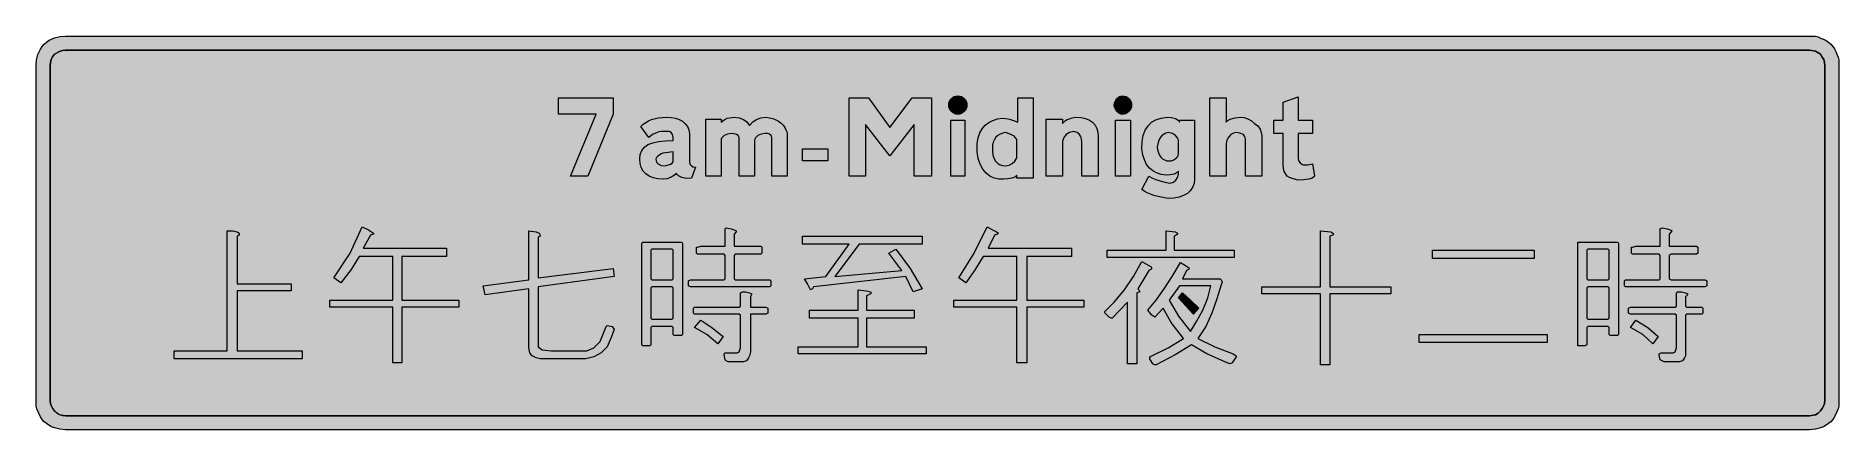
# Model space of a CAD drawing. Header units: metres. Extents: x 18 to 551, y 79 to 195.
import ezdxf

# ---------------------------------------------------------------- set-up
doc = ezdxf.new("R2010")
doc.units = ezdxf.units.M
doc.layers.add('FILL_BLACK_000000', color=7, linetype='Continuous', true_color=0x000000)
doc.layers.add('FILL_PINK_E1E1E1', color=7, linetype='Continuous', true_color=0xe1e1e1)

msp = doc.modelspace()

# ---------------------------------------------------------------- hatches: boundary and pattern name
at = {"layer": 'FILL_BLACK_000000', "true_color": 0x000000}
h = msp.add_hatch(color=7, dxfattribs=at)
h.dxf.hatch_style = 1
h.paths.add_polyline_path([(25.44, 78.73), (23.79, 79.14), (22.94, 79.46), (22.18, 79.93), (20.79, 80.94), (20.17, 81.66), (19.66, 82.44), (18.99, 83.94), (18.64, 84.79), (18.47, 85.59), (18.39, 87.24), (18.39, 186.24), (18.51, 187.86), (18.91, 189.5), (19.66, 191.09), (20.17, 191.84), (20.79, 192.54), (21.49, 193.16), (22.24, 193.67), (23.83, 194.41), (25.47, 194.82), (27.09, 194.94), (541.89, 194.94), (543.65, 194.86), (544.46, 194.69), (545.19, 194.34), (546.04, 194.06), (546.8, 193.66), (547.51, 193.16), (548.19, 192.54), (548.81, 191.86), (549.32, 191.15), (549.71, 190.39), (549.99, 189.54), (550.34, 188.69), (550.51, 187.89), (550.59, 186.24), (550.59, 87.24), (550.51, 85.59), (550.34, 84.79), (549.99, 83.94), (549.32, 82.44), (548.81, 81.66), (548.19, 80.94), (546.8, 79.93), (546.04, 79.46), (545.19, 79.14), (543.65, 78.73), (541.89, 78.54), (27.09, 78.54), (25.44, 78.73)])
h.paths.add_polyline_path([(544.44, 83.53), (545.19, 84.24), (545.64, 84.88), (546.09, 85.74), (546.26, 86.02), (546.35, 86.38), (546.39, 87.24), (546.39, 186.24), (546.35, 187.14), (546.09, 188.04), (545.64, 188.68), (545.19, 189.54), (543.69, 190.44), (541.89, 190.74), (27.09, 190.74), (26.19, 190.64), (25.33, 190.36), (23.79, 189.54), (23.22, 188.81), (22.85, 188), (22.65, 187.14), (22.59, 186.24), (22.59, 87.24), (22.65, 86.39), (22.85, 85.63), (23.22, 84.92), (23.79, 84.24), (24.52, 83.63), (25.33, 83.15), (26.19, 82.85), (27.09, 82.74), (541.89, 82.74), (543.69, 83.04), (544.44, 83.53)], flags=16)
h = msp.add_hatch(color=7, dxfattribs=at)
h.dxf.hatch_style = 1
h.paths.add_polyline_path([(181.29, 153.54), (176.19, 153.54), (183.69, 171.84), (172.59, 171.84), (172.59, 176.64), (188.79, 176.64), (188.79, 171.84), (181.29, 153.54)])
h = msp.add_hatch(color=7, dxfattribs=at)
h.dxf.hatch_style = 1
h.paths.add_polyline_path([(263.19, 168.84), (263.19, 153.54), (258.39, 153.54), (258.39, 176.64), (264.09, 176.64), (270.39, 167.94), (276.99, 176.64), (282.69, 176.64), (282.69, 153.54), (277.59, 153.54), (277.59, 168.84), (270.39, 159.54), (263.19, 168.84)])
h = msp.add_hatch(color=7, dxfattribs=at)
h.dxf.hatch_style = 1
h.paths.add_polyline_path([(293.14, 173.99), (292.98, 173.49), (292.73, 173.03), (292.4, 172.63), (292, 172.3), (291.54, 172.05), (291.04, 171.89), (290.49, 171.84), (289.94, 171.89), (289.44, 172.05), (288.98, 172.3), (288.58, 172.63), (288.25, 173.03), (288, 173.49), (287.84, 173.99), (287.79, 174.54), (287.84, 175.09), (288, 175.59), (288.25, 176.05), (288.58, 176.45), (288.98, 176.78), (289.44, 177.03), (289.94, 177.19), (290.49, 177.24), (291.04, 177.19), (291.54, 177.03), (292, 176.78), (292.4, 176.45), (292.73, 176.05), (292.98, 175.59), (293.14, 175.09), (293.19, 174.54), (293.14, 173.99)])
h = msp.add_hatch(color=7, dxfattribs=at)
h.dxf.hatch_style = 1
h.paths.add_polyline_path([(312.69, 176.64), (312.69, 152.94), (307.89, 152.94), (307.89, 153.84), (307.28, 153.27), (306.39, 152.9), (305.27, 152.7), (303.99, 152.64), (302.56, 152.67), (301.21, 152.98), (299.97, 153.57), (298.85, 154.44), (297.89, 155.59), (297.11, 157.03), (296.54, 158.74), (296.19, 160.74), (296.19, 161.34), (296.19, 162.84), (296.19, 163.14), (296.51, 164.83), (297.02, 166.29), (297.72, 167.54), (298.59, 168.58), (299.63, 169.4), (300.83, 170.02), (302.19, 170.43), (303.69, 170.64), (304.65, 170.58), (305.71, 170.38), (306.9, 170.01), (308.19, 169.44), (308.19, 176.64), (312.69, 176.64)])
h.paths.add_polyline_path([(307.89, 164.34), (307.59, 164.75), (307.47, 164.89), (307.29, 164.94), (307.29, 165.24), (305.94, 165.95), (304.59, 166.44), (303.73, 166.27), (302.97, 165.99), (302.3, 165.58), (301.74, 165.05), (301.29, 164.4), (300.96, 163.61), (300.76, 162.7), (300.69, 161.64), (300.75, 160.49), (300.92, 159.49), (301.21, 158.66), (301.63, 157.96), (302.17, 157.42), (302.84, 157), (303.65, 156.71), (304.59, 156.54), (305.65, 156.83), (306.58, 157.29), (307.33, 157.97), (307.89, 158.94), (307.89, 163.14), (307.89, 164.34)], flags=16)
h = msp.add_hatch(color=7, dxfattribs=at)
h.dxf.hatch_style = 1
h.paths.add_polyline_path([(341.74, 173.99), (341.58, 173.49), (341.33, 173.03), (341, 172.63), (340.6, 172.3), (340.14, 172.05), (339.64, 171.89), (339.09, 171.84), (338.64, 171.89), (338.21, 172.05), (337.44, 172.63), (336.9, 173.49), (336.74, 173.99), (336.69, 174.54), (336.74, 175.09), (336.9, 175.59), (337.44, 176.45), (338.21, 177.03), (338.64, 177.19), (339.09, 177.24), (339.64, 177.19), (340.14, 177.03), (340.6, 176.78), (341, 176.45), (341.33, 176.05), (341.58, 175.59), (341.74, 175.09), (341.79, 174.54), (341.74, 173.99)])
h = msp.add_hatch(color=7, dxfattribs=at)
h.dxf.hatch_style = 1
h.paths.add_polyline_path([(364.89, 153.54), (364.89, 176.64), (369.69, 176.64), (369.69, 169.44), (369.75, 169.66), (369.95, 169.89), (370.89, 170.34), (372.39, 170.75), (373.89, 170.94), (375.01, 170.83), (376.1, 170.49), (377.14, 169.93), (378.09, 169.14), (379.05, 168.37), (379.7, 167.45), (380.07, 166.48), (380.19, 165.54), (380.19, 153.54), (375.39, 153.54), (375.39, 164.34), (375.32, 164.98), (375.14, 165.39), (374.79, 165.84), (373.74, 166.25), (372.69, 166.44), (372.19, 166.38), (371.64, 166.18), (371.09, 165.81), (370.59, 165.24), (370.2, 164.74), (369.91, 164.19), (369.69, 163.14), (369.69, 153.54), (364.89, 153.54)])
h = msp.add_hatch(color=7, dxfattribs=at)
h.dxf.hatch_style = 1
h.paths.add_polyline_path([(390.99, 158.64), (391.04, 158.24), (391.18, 157.93), (391.59, 157.44), (392.08, 157.03), (392.39, 156.89), (392.79, 156.84), (393.69, 156.84), (395.19, 157.14), (395.79, 153.54), (395.51, 153.23), (395.12, 152.97), (394.06, 152.6), (392.67, 152.4), (390.99, 152.34), (389.23, 152.83), (388.42, 153.14), (387.69, 153.54), (386.86, 154.96), (386.59, 155.82), (386.49, 156.84), (386.49, 166.14), (383.79, 166.14), (383.79, 170.04), (386.49, 170.04), (386.49, 175.44), (390.99, 176.94), (390.99, 170.04), (395.19, 170.04), (395.19, 166.14), (390.99, 166.14), (390.99, 158.64)])
h = msp.add_hatch(color=7, dxfattribs=at)
h.dxf.hatch_style = 1
h.paths.add_polyline_path([(198.36, 169.42), (199.18, 169.89), (200.08, 170.26), (202.08, 170.77), (204.39, 170.94), (205.86, 170.88), (207.13, 170.68), (208.23, 170.31), (209.19, 169.74), (210.02, 169.01), (210.69, 168.16), (211.13, 167.21), (211.29, 166.14), (211.29, 157.44), (211.48, 156.99), (211.89, 156.54), (212.38, 156.28), (213.09, 156.24), (211.89, 152.94), (210.26, 152.88), (208.97, 153.13), (208.01, 153.66), (207.66, 154.02), (207.39, 154.44), (207.2, 154.1), (206.86, 153.78), (205.89, 153.2), (204.69, 152.79), (203.49, 152.64), (201.9, 152.74), (200.51, 153.03), (199.33, 153.51), (198.35, 154.18), (197.59, 155.03), (197.04, 156.06), (196.7, 157.26), (196.59, 158.64), (196.75, 159.93), (197.23, 161.08), (197.98, 162.06), (198.99, 162.84), (200.46, 163.41), (202.18, 163.78), (204.18, 163.98), (206.49, 164.04), (206.49, 164.94), (206.3, 165.8), (205.89, 166.44), (205.61, 166.61), (205.25, 166.7), (204.39, 166.74), (202.93, 166.7), (202.24, 166.61), (201.69, 166.44), (200.38, 165.8), (199.29, 164.94), (196.89, 168.24), (197.59, 168.87), (198.36, 169.42)])
h.paths.add_polyline_path([(201.58, 157.66), (201.99, 157.14), (202.93, 156.73), (204.09, 156.54), (205.63, 157.03), (206.16, 157.34), (206.49, 157.74), (206.49, 160.74), (204.24, 160.44), (203.45, 160.32), (202.89, 160.14), (201.8, 159.39), (201.5, 159.04), (201.39, 158.64), (201.44, 158.07), (201.58, 157.66)], flags=16)
h = msp.add_hatch(color=7, dxfattribs=at)
h.dxf.hatch_style = 1
h.paths.add_polyline_path([(225.95, 170.78), (227.19, 170.3), (228.2, 169.55), (228.99, 168.54), (229.95, 169.55), (231.05, 170.3), (232.32, 170.78), (233.79, 170.94), (234.87, 170.78), (235.87, 170.54), (236.77, 170.21), (237.58, 169.78), (238.29, 169.25), (238.89, 168.62), (239.4, 167.88), (239.79, 167.04), (240.05, 166.59), (240.09, 166.14), (240.09, 165.54), (240.09, 153.54), (235.59, 153.54), (235.59, 164.94), (235.51, 165.39), (235.34, 165.61), (234.99, 165.84), (234.71, 166.01), (234.35, 166.1), (233.49, 166.14), (232.39, 165.98), (231.43, 165.54), (230.75, 164.87), (230.56, 164.47), (230.49, 164.04), (230.49, 163.74), (230.49, 153.54), (225.99, 153.54), (225.99, 164.94), (225.66, 165.51), (225.13, 165.88), (224.43, 166.08), (223.59, 166.14), (222.49, 165.98), (221.53, 165.54), (220.85, 164.87), (220.66, 164.47), (220.59, 164.04), (220.59, 163.74), (220.59, 153.54), (216.09, 153.54), (216.09, 170.34), (220.59, 170.34), (220.59, 169.44), (221.49, 170.15), (222.39, 170.64), (224.49, 170.94), (225.95, 170.78)])
h = msp.add_hatch(color=7, dxfattribs=at)
h.dxf.hatch_style = 1
h.paths.add_polyline_path([(323.46, 166.4), (322.48, 165.8), (322.09, 165.4), (321.78, 164.93), (321.54, 164.37), (321.39, 163.74), (321.39, 153.54), (316.59, 153.54), (316.59, 170.34), (321.39, 170.34), (321.39, 169.14), (322.29, 169.96), (322.74, 170.24), (323.19, 170.34), (324.24, 170.75), (325.29, 170.94), (326.87, 170.84), (328.22, 170.56), (329.36, 170.09), (330.28, 169.44), (330.99, 168.63), (331.49, 167.65), (331.79, 166.52), (331.89, 165.24), (331.89, 164.94), (331.89, 153.54), (327.09, 153.54), (327.09, 163.14), (327.09, 163.44), (327.09, 163.74), (326.93, 164.93), (326.73, 165.4), (326.45, 165.8), (325.7, 166.4), (324.69, 166.74), (323.46, 166.4)])
h = msp.add_hatch(color=7, dxfattribs=at)
h.dxf.hatch_style = 1
h.paths.add_polyline_path([(360.23, 151.35), (359.79, 150.2), (359.12, 149.22), (358.29, 148.44), (357.1, 147.83), (355.78, 147.35), (354.28, 147.05), (352.59, 146.94), (350.49, 147.28), (348.35, 147.84), (346.39, 148.63), (345.53, 149.11), (344.79, 149.64), (346.89, 153.54), (347.96, 152.97), (348.92, 152.56), (350.49, 152.04), (351.95, 151.63), (353.19, 151.44), (354.16, 151.78), (354.84, 152.34), (355.3, 153.13), (355.59, 154.14), (355.59, 155.04), (355.49, 154.81), (355.21, 154.59), (354.39, 154.14), (353.19, 153.88), (351.99, 153.84), (350.5, 154.05), (349.18, 154.47), (348.02, 155.1), (347.04, 155.94), (346.22, 157.01), (345.58, 158.31), (345.1, 159.85), (344.79, 161.64), (344.9, 163.75), (345.24, 165.58), (345.82, 167.14), (346.63, 168.43), (347.68, 169.45), (348.97, 170.2), (350.5, 170.7), (352.29, 170.94), (353.61, 170.83), (354.77, 170.53), (355.58, 170.05), (355.81, 169.76), (355.89, 169.44), (355.89, 170.04), (360.39, 170.04), (360.39, 152.64), (360.23, 151.35)])
h.paths.add_polyline_path([(354.02, 158.23), (354.69, 158.64), (355.08, 158.92), (355.36, 159.28), (355.53, 159.69), (355.59, 160.14), (355.59, 164.04), (355.53, 164.48), (355.37, 164.88), (354.77, 165.58), (353.82, 166.11), (352.59, 166.44), (351.94, 166.27), (351.36, 165.99), (350.83, 165.61), (350.38, 165.13), (349.99, 164.54), (349.68, 163.87), (349.29, 162.24), (349.44, 161.28), (349.68, 160.44), (350.01, 159.72), (350.42, 159.13), (350.91, 158.66), (351.48, 158.32), (352.14, 158.11), (352.89, 158.04), (353.51, 158.09), (354.02, 158.23)], flags=16)
h = msp.add_hatch(color=7, dxfattribs=at)
h.dxf.hatch_style = 1
h.paths.add_polyline_path([(288.39, 170.04), (292.59, 170.04), (292.59, 153.54), (288.39, 153.54), (288.39, 170.04)])
h = msp.add_hatch(color=7, dxfattribs=at)
h.dxf.hatch_style = 1
h.paths.add_polyline_path([(336.99, 170.04), (341.49, 170.04), (341.49, 153.54), (336.99, 153.54), (336.99, 170.04)])
h = msp.add_hatch(color=7, dxfattribs=at)
h.dxf.hatch_style = 1
h.paths.add_polyline_path([(244.59, 158.04), (244.59, 161.64), (252.09, 161.64), (252.09, 158.04), (244.59, 158.04)])
h = msp.add_hatch(color=7, dxfattribs=at)
h.dxf.hatch_style = 1
h.paths.add_polyline_path([(126.39, 114.84), (126.39, 98.34), (123.69, 98.34), (123.69, 114.84), (105.09, 114.84), (105.09, 116.94), (123.69, 116.94), (123.69, 129.84), (113.79, 129.84), (111.39, 125.94), (108.39, 122.04), (106.29, 123.54), (111.09, 130.74), (114.69, 138.54), (116.49, 137.64), (117.39, 137.04), (117.99, 136.74), (117.99, 136.44), (117.09, 136.14), (114.99, 132.24), (139.59, 132.24), (139.59, 129.84), (126.39, 129.84), (126.39, 116.94), (143.19, 116.94), (143.19, 114.84), (126.39, 114.84)])
h = msp.add_hatch(color=7, dxfattribs=at)
h.dxf.hatch_style = 1
h.paths.add_polyline_path([(310.89, 114.84), (310.89, 98.34), (307.89, 98.34), (307.89, 114.84), (289.29, 114.84), (289.29, 116.94), (307.89, 116.94), (307.89, 129.84), (297.99, 129.84), (295.59, 125.94), (292.89, 122.04), (290.79, 123.54), (295.29, 130.74), (299.19, 138.54), (300.69, 137.64), (301.89, 137.04), (302.49, 136.74), (302.19, 136.44), (301.29, 136.14), (299.49, 132.24), (324.09, 132.24), (324.09, 129.84), (310.89, 129.84), (310.89, 116.94), (327.69, 116.94), (327.69, 114.84), (310.89, 114.84)])
h = msp.add_hatch(color=7, dxfattribs=at)
h.dxf.hatch_style = 1
h.paths.add_polyline_path([(77.79, 101.94), (96.99, 101.94), (96.99, 99.54), (59.19, 99.54), (59.19, 101.94), (74.79, 101.94), (74.79, 137.34), (76.59, 137.34), (77.79, 137.04), (78.39, 136.74), (78.39, 136.14), (77.79, 135.84), (77.79, 121.74), (93.69, 121.74), (93.69, 119.64), (77.79, 119.64), (77.79, 101.94)])
h = msp.add_hatch(color=7, dxfattribs=at)
h.dxf.hatch_style = 1
h.paths.add_polyline_path([(166.59, 120.84), (166.59, 103.14), (167.79, 102.24), (170.49, 101.94), (180.99, 101.94), (183.09, 102.84), (184.89, 104.64), (186.69, 109.14), (186.99, 109.44), (188.49, 109.14), (189.09, 108.24), (188.19, 105.84), (186.99, 103.14), (185.19, 101.34), (183.09, 100.14), (180.69, 99.54), (167.19, 99.54), (165.99, 99.84), (164.79, 100.44), (164.19, 101.34), (163.89, 102.84), (163.89, 120.24), (150.99, 118.44), (150.39, 121.14), (163.89, 122.94), (163.89, 137.34), (165.99, 137.04), (166.89, 136.74), (167.19, 136.14), (167.19, 135.84), (166.59, 135.54), (166.59, 123.54), (188.79, 126.24), (189.09, 123.84), (166.59, 120.84)])
h = msp.add_hatch(color=7, dxfattribs=at)
h.dxf.hatch_style = 1
h.paths.add_polyline_path([(206.79, 106.44), (206.49, 106.74), (206.49, 108.84), (206.19, 109.14), (200.19, 109.14), (199.89, 108.84), (199.89, 103.74), (199.59, 103.44), (197.49, 103.44), (197.19, 103.74), (197.19, 133.74), (197.49, 134.04), (208.89, 134.04), (209.19, 133.74), (209.19, 106.74), (208.89, 106.44), (206.79, 106.44)])
h.paths.add_polyline_path([(200.19, 120.84), (199.89, 120.54), (199.89, 111.54), (200.19, 111.24), (206.19, 111.24), (206.49, 111.54), (206.49, 120.54), (206.19, 120.84), (200.19, 120.84)], flags=16)
h.paths.add_polyline_path([(206.49, 123.24), (206.49, 131.64), (206.19, 131.94), (200.19, 131.94), (199.89, 131.64), (199.89, 123.24), (200.19, 122.94), (206.19, 122.94), (206.49, 123.24)], flags=16)
h = msp.add_hatch(color=7, dxfattribs=at)
h.dxf.hatch_style = 1
h.paths.add_polyline_path([(234.99, 122.94), (235.29, 122.64), (235.29, 121.14), (234.99, 120.84), (211.59, 120.84), (210.99, 121.14), (210.99, 122.64), (211.59, 122.94), (221.49, 122.94), (221.79, 123.24), (221.79, 130.14), (221.49, 130.44), (214.59, 130.44), (213.69, 130.44), (213.39, 130.74), (213.39, 132.54), (213.69, 132.54), (214.59, 132.84), (221.49, 132.84), (221.79, 132.84), (221.79, 137.94), (222.09, 138.24), (223.59, 137.94), (224.49, 137.64), (225.09, 137.34), (225.09, 137.04), (224.49, 136.44), (224.49, 132.84), (224.79, 132.84), (232.29, 132.84), (232.59, 132.54), (232.59, 130.74), (232.29, 130.44), (224.79, 130.44), (224.49, 130.14), (224.49, 123.24), (224.79, 122.94), (234.99, 122.94)])
h = msp.add_hatch(color=7, dxfattribs=at)
h.dxf.hatch_style = 1
h.paths.add_polyline_path([(247.59, 120.24), (246.99, 119.94), (246.69, 120.54), (246.09, 121.74), (245.19, 123.24), (251.49, 123.84), (258.39, 133.44), (244.59, 133.44), (244.59, 135.84), (279.99, 135.84), (279.99, 133.44), (261.39, 133.44), (254.19, 123.84), (273.99, 125.64), (270.09, 130.74), (272.19, 131.94), (276.39, 126.24), (279.99, 120.24), (277.29, 119.34), (275.19, 123.84), (247.89, 120.84), (247.59, 120.24)])
h = msp.add_hatch(color=7, dxfattribs=at)
h.dxf.hatch_style = 1
h.paths.add_polyline_path([(372.09, 129.54), (334.59, 129.54), (334.59, 131.64), (351.99, 131.64), (351.99, 137.34), (354.69, 137.04), (355.29, 136.74), (355.29, 136.44), (354.99, 136.14), (354.39, 135.84), (354.39, 131.64), (372.09, 131.64), (372.09, 129.54)])
h = msp.add_hatch(color=7, dxfattribs=at)
h.dxf.hatch_style = 1
h.paths.add_polyline_path([(400.29, 118.74), (400.29, 97.74), (397.59, 97.74), (397.59, 118.74), (380.19, 118.74), (380.19, 120.84), (397.59, 120.84), (397.59, 137.34), (400.59, 137.04), (401.19, 136.74), (401.49, 136.44), (401.19, 136.14), (400.29, 135.84), (400.29, 120.84), (418.29, 120.84), (418.29, 118.74), (400.29, 118.74)])
h = msp.add_hatch(color=7, dxfattribs=at)
h.dxf.hatch_style = 1
h.paths.add_polyline_path([(483.09, 106.44), (482.79, 106.74), (482.79, 108.84), (482.49, 109.14), (476.49, 109.14), (476.19, 108.84), (476.19, 103.74), (475.59, 103.44), (473.49, 103.44), (473.49, 103.74), (473.49, 133.74), (473.49, 134.04), (485.19, 134.04), (485.49, 133.74), (485.49, 106.74), (485.19, 106.44), (483.09, 106.44)])
h.paths.add_polyline_path([(482.79, 120.54), (482.49, 120.84), (476.49, 120.84), (476.19, 120.54), (476.19, 111.54), (476.49, 111.24), (482.49, 111.24), (482.79, 111.54), (482.79, 120.54)], flags=16)
h.paths.add_polyline_path([(482.79, 123.24), (482.79, 131.64), (482.49, 131.94), (476.49, 131.94), (476.19, 131.64), (476.19, 123.24), (476.49, 122.94), (482.49, 122.94), (482.79, 123.24)], flags=16)
h = msp.add_hatch(color=7, dxfattribs=at)
h.dxf.hatch_style = 1
h.paths.add_polyline_path([(489.69, 130.44), (489.39, 130.74), (489.39, 132.54), (489.69, 132.54), (490.59, 132.84), (497.49, 132.84), (497.79, 132.84), (497.79, 137.94), (498.39, 138.24), (499.89, 137.94), (500.79, 137.64), (501.39, 137.34), (501.09, 137.04), (500.49, 136.44), (500.49, 132.84), (501.09, 132.84), (508.59, 132.84), (508.89, 132.54), (508.89, 130.74), (508.59, 130.44), (501.09, 130.44), (500.49, 130.14), (500.49, 123.24), (501.09, 122.94), (510.99, 122.94), (511.59, 122.64), (511.59, 121.14), (510.99, 120.84), (487.59, 120.84), (487.29, 121.14), (487.29, 122.64), (487.59, 122.94), (497.49, 122.94), (497.79, 123.24), (497.79, 130.14), (497.49, 130.44), (490.59, 130.44), (489.69, 130.44)])
h = msp.add_hatch(color=7, dxfattribs=at)
h.dxf.hatch_style = 1
h.paths.add_polyline_path([(343.29, 98.04), (340.59, 98.04), (340.59, 116.34), (336.09, 111.54), (335.79, 111.54), (335.19, 111.84), (333.69, 113.34), (336.69, 116.34), (339.69, 119.94), (342.39, 123.84), (344.79, 128.34), (346.89, 127.14), (347.49, 126.84), (347.79, 126.24), (347.49, 125.94), (346.89, 125.64), (343.59, 120.24), (343.89, 119.94), (344.19, 119.34), (343.29, 119.04), (343.29, 98.04)])
h = msp.add_hatch(color=7, dxfattribs=at)
h.dxf.hatch_style = 1
h.paths.add_polyline_path([(361.29, 105.54), (366.39, 103.14), (371.79, 101.04), (372.69, 100.44), (372.69, 100.14), (371.49, 98.34), (370.89, 98.04), (369.99, 98.34), (363.99, 101.04), (359.49, 103.74), (354.69, 100.74), (348.99, 97.74), (348.69, 97.74), (348.09, 98.04), (347.19, 99.54), (347.19, 100.14), (347.79, 100.44), (352.59, 102.84), (357.09, 105.54), (353.49, 110.34), (351.09, 114.54), (348.69, 111.84), (347.79, 112.44), (346.59, 113.94), (348.99, 116.94), (351.39, 120.24), (353.79, 123.84), (356.19, 128.04), (357.69, 127.14), (358.59, 126.54), (358.89, 126.24), (358.59, 125.94), (357.99, 125.64), (356.79, 123.24), (367.29, 123.24), (367.89, 123.24), (368.19, 122.94), (368.49, 122.34), (368.19, 121.44), (366.99, 117.24), (365.49, 113.04), (363.69, 109.14), (361.29, 105.54)])
h.paths.add_polyline_path([(352.89, 116.94), (355.59, 112.14), (359.19, 107.64), (360.99, 110.64), (362.79, 113.94), (364.29, 117.54), (365.19, 121.14), (355.89, 121.14), (352.89, 116.94)], flags=16)
h = msp.add_hatch(color=7, dxfattribs=at)
h.dxf.hatch_style = 1
h.paths.add_polyline_path([(430.59, 129.24), (430.59, 131.64), (460.59, 131.64), (460.59, 129.24), (430.59, 129.24)])
h = msp.add_hatch(color=7, dxfattribs=at)
h.dxf.hatch_style = 1
h.paths.add_polyline_path([(212.49, 113.04), (212.49, 114.54), (212.79, 114.84), (225.99, 114.84), (226.29, 115.14), (226.29, 119.04), (226.89, 119.34), (227.79, 119.34), (228.99, 119.04), (229.59, 118.74), (229.59, 118.44), (229.29, 117.84), (229.29, 115.14), (229.29, 114.84), (233.79, 114.84), (234.39, 114.54), (234.39, 113.04), (233.79, 112.74), (229.29, 112.74), (229.29, 112.44), (229.29, 101.64), (228.99, 100.44), (228.69, 99.84), (228.09, 98.94), (227.19, 98.64), (222.69, 98.64), (222.09, 98.94), (221.79, 99.24), (221.49, 100.74), (221.49, 101.04), (221.79, 101.34), (225.39, 101.34), (225.99, 101.64), (226.29, 102.84), (226.29, 112.44), (225.99, 112.74), (212.79, 112.74), (212.49, 113.04)])
h = msp.add_hatch(color=7, dxfattribs=at)
h.dxf.hatch_style = 1
h.paths.add_polyline_path([(277.59, 113.94), (277.59, 111.54), (263.49, 111.54), (263.49, 103.14), (281.19, 103.14), (281.19, 101.04), (243.39, 101.04), (243.39, 103.14), (261.09, 103.14), (261.09, 111.54), (246.69, 111.54), (246.69, 113.94), (261.09, 113.94), (261.09, 119.94), (263.49, 119.64), (264.69, 119.34), (264.99, 119.04), (264.69, 118.74), (263.49, 118.14), (263.49, 113.94), (277.59, 113.94)])
h = msp.add_hatch(color=7, dxfattribs=at)
h.dxf.hatch_style = 1
h.paths.add_polyline_path([(355.59, 117.54), (356.79, 119.04), (359.19, 116.94), (361.59, 114.54), (360.09, 112.74), (355.59, 117.54)])
h = msp.add_hatch(color=7, dxfattribs=at)
h.dxf.hatch_style = 1
h.paths.add_polyline_path([(488.49, 113.04), (488.49, 114.54), (489.09, 114.84), (502.29, 114.84), (502.59, 115.14), (502.59, 119.04), (502.89, 119.34), (504.09, 119.34), (505.29, 119.04), (505.89, 118.74), (505.89, 118.44), (505.29, 117.84), (505.29, 115.14), (505.59, 114.84), (510.09, 114.84), (510.39, 114.54), (510.39, 113.04), (510.09, 112.74), (505.59, 112.74), (505.29, 112.44), (505.29, 101.64), (505.29, 100.44), (504.99, 99.84), (504.39, 98.94), (503.49, 98.64), (498.99, 98.64), (498.39, 98.94), (497.79, 99.24), (497.49, 100.74), (497.49, 101.04), (498.09, 101.34), (501.69, 101.34), (502.29, 101.64), (502.59, 102.84), (502.59, 112.44), (502.29, 112.74), (489.09, 112.74), (488.49, 113.04)])
h = msp.add_hatch(color=7, dxfattribs=at)
h.dxf.hatch_style = 1
h.paths.add_polyline_path([(216.39, 106.74), (212.79, 108.84), (214.59, 110.94), (217.89, 108.84), (221.19, 106.14), (219.69, 104.04), (216.39, 106.74)])
h = msp.add_hatch(color=7, dxfattribs=at)
h.dxf.hatch_style = 1
h.paths.add_polyline_path([(426.69, 106.74), (464.49, 106.74), (464.49, 104.34), (426.69, 104.34), (426.69, 106.74)])
h = msp.add_hatch(color=7, dxfattribs=at)
h.dxf.hatch_style = 1
h.paths.add_polyline_path([(497.19, 106.14), (495.69, 104.04), (492.69, 106.74), (489.09, 108.84), (490.59, 110.94), (494.19, 108.84), (497.19, 106.14)])
at = {"layer": 'FILL_PINK_E1E1E1', "true_color": 0xe1e1e1}
h = msp.add_hatch(color=7, dxfattribs=at)
h.dxf.hatch_style = 1
h.paths.add_polyline_path([(541.89, 190.74), (543.69, 190.44), (545.19, 189.54), (545.64, 188.68), (546.09, 188.04), (546.35, 187.14), (546.39, 186.24), (546.39, 87.24), (546.35, 86.38), (546.26, 86.02), (546.09, 85.74), (545.64, 84.88), (545.19, 84.24), (544.44, 83.53), (543.69, 83.04), (541.89, 82.74), (27.09, 82.74), (25.29, 83.04), (24.54, 83.53), (23.79, 84.24), (23.34, 84.88), (22.89, 85.74), (22.72, 86.02), (22.63, 86.38), (22.59, 87.24), (22.59, 186.24), (22.65, 187.14), (22.85, 188), (23.22, 188.81), (23.79, 189.54), (25.33, 190.36), (26.19, 190.64), (27.09, 190.74), (541.89, 190.74)])

# ---------------------------------------------------------------- linework, layer by layer
at = {"layer": 'FILL_BLACK_000000', "lineweight": 0, "true_color": 0x000000}
for points in [[(25.44, 78.73), (23.79, 79.14), (22.94, 79.46), (22.18, 79.93), (20.79, 80.94), (20.17, 81.66), (19.66, 82.44), (18.99, 83.94), (18.64, 84.79), (18.47, 85.59), (18.39, 87.24), (18.39, 186.24), (18.51, 187.86), (18.91, 189.5), (19.66, 191.09), (20.17, 191.84), (20.79, 192.54), (21.49, 193.16), (22.24, 193.67), (23.83, 194.41), (25.47, 194.82), (27.09, 194.94), (541.89, 194.94), (543.65, 194.86), (544.46, 194.69), (545.19, 194.34), (546.04, 194.06), (546.8, 193.66), (547.51, 193.16), (548.19, 192.54), (548.81, 191.86), (549.32, 191.15), (549.71, 190.39), (549.99, 189.54), (550.34, 188.69), (550.51, 187.89), (550.59, 186.24), (550.59, 87.24), (550.51, 85.59), (550.34, 84.79), (549.99, 83.94), (549.32, 82.44), (548.81, 81.66), (548.19, 80.94), (546.8, 79.93), (546.04, 79.46), (545.19, 79.14), (543.65, 78.73), (541.89, 78.54), (27.09, 78.54)], [(544.44, 83.53), (545.19, 84.24), (545.64, 84.88), (546.09, 85.74), (546.26, 86.02), (546.35, 86.38), (546.39, 87.24), (546.39, 186.24), (546.35, 187.14), (546.09, 188.04), (545.64, 188.68), (545.19, 189.54), (543.69, 190.44), (541.89, 190.74), (27.09, 190.74), (26.19, 190.64), (25.33, 190.36), (23.79, 189.54), (23.22, 188.81), (22.85, 188), (22.65, 187.14), (22.59, 186.24), (22.59, 87.24), (22.65, 86.39), (22.85, 85.63), (23.22, 84.92), (23.79, 84.24), (24.52, 83.63), (25.33, 83.15), (26.19, 82.85), (27.09, 82.74), (541.89, 82.74), (543.69, 83.04)], [(181.29, 153.54), (176.19, 153.54), (183.69, 171.84), (172.59, 171.84), (172.59, 176.64), (188.79, 176.64), (188.79, 171.84)], [(263.19, 168.84), (263.19, 153.54), (258.39, 153.54), (258.39, 176.64), (264.09, 176.64), (270.39, 167.94), (276.99, 176.64), (282.69, 176.64), (282.69, 153.54), (277.59, 153.54), (277.59, 168.84), (270.39, 159.54)], [(293.14, 173.99), (292.98, 173.49), (292.73, 173.03), (292.4, 172.63), (292, 172.3), (291.54, 172.05), (291.04, 171.89), (290.49, 171.84), (289.94, 171.89), (289.44, 172.05), (288.98, 172.3), (288.58, 172.63), (288.25, 173.03), (288, 173.49), (287.84, 173.99), (287.79, 174.54), (287.84, 175.09), (288, 175.59), (288.25, 176.05), (288.58, 176.45), (288.98, 176.78), (289.44, 177.03), (289.94, 177.19), (290.49, 177.24), (291.04, 177.19), (291.54, 177.03), (292, 176.78), (292.4, 176.45), (292.73, 176.05), (292.98, 175.59), (293.14, 175.09), (293.19, 174.54)], [(312.69, 176.64), (312.69, 152.94), (307.89, 152.94), (307.89, 153.84), (307.28, 153.27), (306.39, 152.9), (305.27, 152.7), (303.99, 152.64), (302.56, 152.67), (301.21, 152.98), (299.97, 153.57), (298.85, 154.44), (297.89, 155.59), (297.11, 157.03), (296.54, 158.74), (296.19, 160.74), (296.19, 161.34), (296.19, 162.84), (296.19, 163.14), (296.51, 164.83), (297.02, 166.29), (297.72, 167.54), (298.59, 168.58), (299.63, 169.4), (300.83, 170.02), (302.19, 170.43), (303.69, 170.64), (304.65, 170.58), (305.71, 170.38), (306.9, 170.01), (308.19, 169.44), (308.19, 176.64)], [(341.74, 173.99), (341.58, 173.49), (341.33, 173.03), (341, 172.63), (340.6, 172.3), (340.14, 172.05), (339.64, 171.89), (339.09, 171.84), (338.64, 171.89), (338.21, 172.05), (337.44, 172.63), (336.9, 173.49), (336.74, 173.99), (336.69, 174.54), (336.74, 175.09), (336.9, 175.59), (337.44, 176.45), (338.21, 177.03), (338.64, 177.19), (339.09, 177.24), (339.64, 177.19), (340.14, 177.03), (340.6, 176.78), (341, 176.45), (341.33, 176.05), (341.58, 175.59), (341.74, 175.09), (341.79, 174.54)], [(364.89, 153.54), (364.89, 176.64), (369.69, 176.64), (369.69, 169.44), (369.75, 169.66), (369.95, 169.89), (370.89, 170.34), (372.39, 170.75), (373.89, 170.94), (375.01, 170.83), (376.1, 170.49), (377.14, 169.93), (378.09, 169.14), (379.05, 168.37), (379.7, 167.45), (380.07, 166.48), (380.19, 165.54), (380.19, 153.54), (375.39, 153.54), (375.39, 164.34), (375.32, 164.98), (375.14, 165.39), (374.79, 165.84), (373.74, 166.25), (372.69, 166.44), (372.19, 166.38), (371.64, 166.18), (371.09, 165.81), (370.59, 165.24), (370.2, 164.74), (369.91, 164.19), (369.69, 163.14), (369.69, 153.54)], [(390.99, 158.64), (391.04, 158.24), (391.18, 157.93), (391.59, 157.44), (392.08, 157.03), (392.39, 156.89), (392.79, 156.84), (393.69, 156.84), (395.19, 157.14), (395.79, 153.54), (395.51, 153.23), (395.12, 152.97), (394.06, 152.6), (392.67, 152.4), (390.99, 152.34), (389.23, 152.83), (388.42, 153.14), (387.69, 153.54), (386.86, 154.96), (386.59, 155.82), (386.49, 156.84), (386.49, 166.14), (383.79, 166.14), (383.79, 170.04), (386.49, 170.04), (386.49, 175.44), (390.99, 176.94), (390.99, 170.04), (395.19, 170.04), (395.19, 166.14), (390.99, 166.14)], [(198.36, 169.42), (199.18, 169.89), (200.08, 170.26), (202.08, 170.77), (204.39, 170.94), (205.86, 170.88), (207.13, 170.68), (208.23, 170.31), (209.19, 169.74), (210.02, 169.01), (210.69, 168.16), (211.13, 167.21), (211.29, 166.14), (211.29, 157.44), (211.48, 156.99), (211.89, 156.54), (212.38, 156.28), (213.09, 156.24), (211.89, 152.94), (210.26, 152.88), (208.97, 153.13), (208.01, 153.66), (207.66, 154.02), (207.39, 154.44), (207.2, 154.1), (206.86, 153.78), (205.89, 153.2), (204.69, 152.79), (203.49, 152.64), (201.9, 152.74), (200.51, 153.03), (199.33, 153.51), (198.35, 154.18), (197.59, 155.03), (197.04, 156.06), (196.7, 157.26), (196.59, 158.64), (196.75, 159.93), (197.23, 161.08), (197.98, 162.06), (198.99, 162.84), (200.46, 163.41), (202.18, 163.78), (204.18, 163.98), (206.49, 164.04), (206.49, 164.94), (206.3, 165.8), (205.89, 166.44), (205.61, 166.61), (205.25, 166.7), (204.39, 166.74), (202.93, 166.7), (202.24, 166.61), (201.69, 166.44), (200.38, 165.8), (199.29, 164.94), (196.89, 168.24), (197.59, 168.87)], [(225.95, 170.78), (227.19, 170.3), (228.2, 169.55), (228.99, 168.54), (229.95, 169.55), (231.05, 170.3), (232.32, 170.78), (233.79, 170.94), (234.87, 170.78), (235.87, 170.54), (236.77, 170.21), (237.58, 169.78), (238.29, 169.25), (238.89, 168.62), (239.4, 167.88), (239.79, 167.04), (240.05, 166.59), (240.09, 166.14), (240.09, 165.54), (240.09, 153.54), (235.59, 153.54), (235.59, 164.94), (235.51, 165.39), (235.34, 165.61), (234.99, 165.84), (234.71, 166.01), (234.35, 166.1), (233.49, 166.14), (232.39, 165.98), (231.43, 165.54), (230.75, 164.87), (230.56, 164.47), (230.49, 164.04), (230.49, 163.74), (230.49, 153.54), (225.99, 153.54), (225.99, 164.94), (225.66, 165.51), (225.13, 165.88), (224.43, 166.08), (223.59, 166.14), (222.49, 165.98), (221.53, 165.54), (220.85, 164.87), (220.66, 164.47), (220.59, 164.04), (220.59, 163.74), (220.59, 153.54), (216.09, 153.54), (216.09, 170.34), (220.59, 170.34), (220.59, 169.44), (221.49, 170.15), (222.39, 170.64), (224.49, 170.94)], [(323.46, 166.4), (322.48, 165.8), (322.09, 165.4), (321.78, 164.93), (321.54, 164.37), (321.39, 163.74), (321.39, 153.54), (316.59, 153.54), (316.59, 170.34), (321.39, 170.34), (321.39, 169.14), (322.29, 169.96), (322.74, 170.24), (323.19, 170.34), (324.24, 170.75), (325.29, 170.94), (326.87, 170.84), (328.22, 170.56), (329.36, 170.09), (330.28, 169.44), (330.99, 168.63), (331.49, 167.65), (331.79, 166.52), (331.89, 165.24), (331.89, 164.94), (331.89, 153.54), (327.09, 153.54), (327.09, 163.14), (327.09, 163.44), (327.09, 163.74), (326.93, 164.93), (326.73, 165.4), (326.45, 165.8), (325.7, 166.4), (324.69, 166.74)], [(360.23, 151.35), (359.79, 150.2), (359.12, 149.22), (358.29, 148.44), (357.1, 147.83), (355.78, 147.35), (354.28, 147.05), (352.59, 146.94), (350.49, 147.28), (348.35, 147.84), (346.39, 148.63), (345.53, 149.11), (344.79, 149.64), (346.89, 153.54), (347.96, 152.97), (348.92, 152.56), (350.49, 152.04), (351.95, 151.63), (353.19, 151.44), (354.16, 151.78), (354.84, 152.34), (355.3, 153.13), (355.59, 154.14), (355.59, 155.04), (355.49, 154.81), (355.21, 154.59), (354.39, 154.14), (353.19, 153.88), (351.99, 153.84), (350.5, 154.05), (349.18, 154.47), (348.02, 155.1), (347.04, 155.94), (346.22, 157.01), (345.58, 158.31), (345.1, 159.85), (344.79, 161.64), (344.9, 163.75), (345.24, 165.58), (345.82, 167.14), (346.63, 168.43), (347.68, 169.45), (348.97, 170.2), (350.5, 170.7), (352.29, 170.94), (353.61, 170.83), (354.77, 170.53), (355.58, 170.05), (355.81, 169.76), (355.89, 169.44), (355.89, 170.04), (360.39, 170.04), (360.39, 152.64)], [(288.39, 170.04), (292.59, 170.04), (292.59, 153.54), (288.39, 153.54)], [(307.89, 164.34), (307.59, 164.75), (307.47, 164.89), (307.29, 164.94), (307.29, 165.24), (305.94, 165.95), (304.59, 166.44), (303.73, 166.27), (302.97, 165.99), (302.3, 165.58), (301.74, 165.05), (301.29, 164.4), (300.96, 163.61), (300.76, 162.7), (300.69, 161.64), (300.75, 160.49), (300.92, 159.49), (301.21, 158.66), (301.63, 157.96), (302.17, 157.42), (302.84, 157), (303.65, 156.71), (304.59, 156.54), (305.65, 156.83), (306.58, 157.29), (307.33, 157.97), (307.89, 158.94), (307.89, 163.14)], [(336.99, 170.04), (341.49, 170.04), (341.49, 153.54), (336.99, 153.54)], [(354.02, 158.23), (354.69, 158.64), (355.08, 158.92), (355.36, 159.28), (355.53, 159.69), (355.59, 160.14), (355.59, 164.04), (355.53, 164.48), (355.37, 164.88), (354.77, 165.58), (353.82, 166.11), (352.59, 166.44), (351.94, 166.27), (351.36, 165.99), (350.83, 165.61), (350.38, 165.13), (349.99, 164.54), (349.68, 163.87), (349.29, 162.24), (349.44, 161.28), (349.68, 160.44), (350.01, 159.72), (350.42, 159.13), (350.91, 158.66), (351.48, 158.32), (352.14, 158.11), (352.89, 158.04), (353.51, 158.09)], [(201.58, 157.66), (201.99, 157.14), (202.93, 156.73), (204.09, 156.54), (205.63, 157.03), (206.16, 157.34), (206.49, 157.74), (206.49, 160.74), (204.24, 160.44), (203.45, 160.32), (202.89, 160.14), (201.8, 159.39), (201.5, 159.04), (201.39, 158.64), (201.44, 158.07)], [(244.59, 158.04), (244.59, 161.64), (252.09, 161.64), (252.09, 158.04)], [(126.39, 114.84), (126.39, 98.34), (123.69, 98.34), (123.69, 114.84), (105.09, 114.84), (105.09, 116.94), (123.69, 116.94), (123.69, 129.84), (113.79, 129.84), (111.39, 125.94), (108.39, 122.04), (106.29, 123.54), (111.09, 130.74), (114.69, 138.54), (116.49, 137.64), (117.39, 137.04), (117.99, 136.74), (117.99, 136.44), (117.09, 136.14), (114.99, 132.24), (139.59, 132.24), (139.59, 129.84), (126.39, 129.84), (126.39, 116.94), (143.19, 116.94), (143.19, 114.84)], [(310.89, 114.84), (310.89, 98.34), (307.89, 98.34), (307.89, 114.84), (289.29, 114.84), (289.29, 116.94), (307.89, 116.94), (307.89, 129.84), (297.99, 129.84), (295.59, 125.94), (292.89, 122.04), (290.79, 123.54), (295.29, 130.74), (299.19, 138.54), (300.69, 137.64), (301.89, 137.04), (302.49, 136.74), (302.19, 136.44), (301.29, 136.14), (299.49, 132.24), (324.09, 132.24), (324.09, 129.84), (310.89, 129.84), (310.89, 116.94), (327.69, 116.94), (327.69, 114.84)], [(77.79, 101.94), (96.99, 101.94), (96.99, 99.54), (59.19, 99.54), (59.19, 101.94), (74.79, 101.94), (74.79, 137.34), (76.59, 137.34), (77.79, 137.04), (78.39, 136.74), (78.39, 136.14), (77.79, 135.84), (77.79, 121.74), (93.69, 121.74), (93.69, 119.64), (77.79, 119.64)], [(166.59, 120.84), (166.59, 103.14), (167.79, 102.24), (170.49, 101.94), (180.99, 101.94), (183.09, 102.84), (184.89, 104.64), (186.69, 109.14), (186.99, 109.44), (188.49, 109.14), (189.09, 108.24), (188.19, 105.84), (186.99, 103.14), (185.19, 101.34), (183.09, 100.14), (180.69, 99.54), (167.19, 99.54), (165.99, 99.84), (164.79, 100.44), (164.19, 101.34), (163.89, 102.84), (163.89, 120.24), (150.99, 118.44), (150.39, 121.14), (163.89, 122.94), (163.89, 137.34), (165.99, 137.04), (166.89, 136.74), (167.19, 136.14), (167.19, 135.84), (166.59, 135.54), (166.59, 123.54), (188.79, 126.24), (189.09, 123.84)], [(206.79, 106.44), (206.49, 106.74), (206.49, 108.84), (206.19, 109.14), (200.19, 109.14), (199.89, 108.84), (199.89, 103.74), (199.59, 103.44), (197.49, 103.44), (197.19, 103.74), (197.19, 133.74), (197.49, 134.04), (208.89, 134.04), (209.19, 133.74), (209.19, 106.74), (208.89, 106.44)], [(234.99, 122.94), (235.29, 122.64), (235.29, 121.14), (234.99, 120.84), (211.59, 120.84), (210.99, 121.14), (210.99, 122.64), (211.59, 122.94), (221.49, 122.94), (221.79, 123.24), (221.79, 130.14), (221.49, 130.44), (214.59, 130.44), (213.69, 130.44), (213.39, 130.74), (213.39, 132.54), (213.69, 132.54), (214.59, 132.84), (221.49, 132.84), (221.79, 132.84), (221.79, 137.94), (222.09, 138.24), (223.59, 137.94), (224.49, 137.64), (225.09, 137.34), (225.09, 137.04), (224.49, 136.44), (224.49, 132.84), (224.79, 132.84), (232.29, 132.84), (232.59, 132.54), (232.59, 130.74), (232.29, 130.44), (224.79, 130.44), (224.49, 130.14), (224.49, 123.24), (224.79, 122.94)], [(247.59, 120.24), (246.99, 119.94), (246.69, 120.54), (246.09, 121.74), (245.19, 123.24), (251.49, 123.84), (258.39, 133.44), (244.59, 133.44), (244.59, 135.84), (279.99, 135.84), (279.99, 133.44), (261.39, 133.44), (254.19, 123.84), (273.99, 125.64), (270.09, 130.74), (272.19, 131.94), (276.39, 126.24), (279.99, 120.24), (277.29, 119.34), (275.19, 123.84), (247.89, 120.84)], [(372.09, 129.54), (334.59, 129.54), (334.59, 131.64), (351.99, 131.64), (351.99, 137.34), (354.69, 137.04), (355.29, 136.74), (355.29, 136.44), (354.99, 136.14), (354.39, 135.84), (354.39, 131.64), (372.09, 131.64)], [(400.29, 118.74), (400.29, 97.74), (397.59, 97.74), (397.59, 118.74), (380.19, 118.74), (380.19, 120.84), (397.59, 120.84), (397.59, 137.34), (400.59, 137.04), (401.19, 136.74), (401.49, 136.44), (401.19, 136.14), (400.29, 135.84), (400.29, 120.84), (418.29, 120.84), (418.29, 118.74)], [(483.09, 106.44), (482.79, 106.74), (482.79, 108.84), (482.49, 109.14), (476.49, 109.14), (476.19, 108.84), (476.19, 103.74), (475.59, 103.44), (473.49, 103.44), (473.49, 103.74), (473.49, 133.74), (473.49, 134.04), (485.19, 134.04), (485.49, 133.74), (485.49, 106.74), (485.19, 106.44)], [(489.69, 130.44), (489.39, 130.74), (489.39, 132.54), (489.69, 132.54), (490.59, 132.84), (497.49, 132.84), (497.79, 132.84), (497.79, 137.94), (498.39, 138.24), (499.89, 137.94), (500.79, 137.64), (501.39, 137.34), (501.09, 137.04), (500.49, 136.44), (500.49, 132.84), (501.09, 132.84), (508.59, 132.84), (508.89, 132.54), (508.89, 130.74), (508.59, 130.44), (501.09, 130.44), (500.49, 130.14), (500.49, 123.24), (501.09, 122.94), (510.99, 122.94), (511.59, 122.64), (511.59, 121.14), (510.99, 120.84), (487.59, 120.84), (487.29, 121.14), (487.29, 122.64), (487.59, 122.94), (497.49, 122.94), (497.79, 123.24), (497.79, 130.14), (497.49, 130.44), (490.59, 130.44)], [(206.49, 123.24), (206.49, 131.64), (206.19, 131.94), (200.19, 131.94), (199.89, 131.64), (199.89, 123.24), (200.19, 122.94), (206.19, 122.94)], [(343.29, 98.04), (340.59, 98.04), (340.59, 116.34), (336.09, 111.54), (335.79, 111.54), (335.19, 111.84), (333.69, 113.34), (336.69, 116.34), (339.69, 119.94), (342.39, 123.84), (344.79, 128.34), (346.89, 127.14), (347.49, 126.84), (347.79, 126.24), (347.49, 125.94), (346.89, 125.64), (343.59, 120.24), (343.89, 119.94), (344.19, 119.34), (343.29, 119.04)], [(361.29, 105.54), (366.39, 103.14), (371.79, 101.04), (372.69, 100.44), (372.69, 100.14), (371.49, 98.34), (370.89, 98.04), (369.99, 98.34), (363.99, 101.04), (359.49, 103.74), (354.69, 100.74), (348.99, 97.74), (348.69, 97.74), (348.09, 98.04), (347.19, 99.54), (347.19, 100.14), (347.79, 100.44), (352.59, 102.84), (357.09, 105.54), (353.49, 110.34), (351.09, 114.54), (348.69, 111.84), (347.79, 112.44), (346.59, 113.94), (348.99, 116.94), (351.39, 120.24), (353.79, 123.84), (356.19, 128.04), (357.69, 127.14), (358.59, 126.54), (358.89, 126.24), (358.59, 125.94), (357.99, 125.64), (356.79, 123.24), (367.29, 123.24), (367.89, 123.24), (368.19, 122.94), (368.49, 122.34), (368.19, 121.44), (366.99, 117.24), (365.49, 113.04), (363.69, 109.14)], [(430.59, 129.24), (430.59, 131.64), (460.59, 131.64), (460.59, 129.24)], [(482.79, 123.24), (482.79, 131.64), (482.49, 131.94), (476.49, 131.94), (476.19, 131.64), (476.19, 123.24), (476.49, 122.94), (482.49, 122.94)], [(200.19, 120.84), (199.89, 120.54), (199.89, 111.54), (200.19, 111.24), (206.19, 111.24), (206.49, 111.54), (206.49, 120.54), (206.19, 120.84)], [(212.49, 113.04), (212.49, 114.54), (212.79, 114.84), (225.99, 114.84), (226.29, 115.14), (226.29, 119.04), (226.89, 119.34), (227.79, 119.34), (228.99, 119.04), (229.59, 118.74), (229.59, 118.44), (229.29, 117.84), (229.29, 115.14), (229.29, 114.84), (233.79, 114.84), (234.39, 114.54), (234.39, 113.04), (233.79, 112.74), (229.29, 112.74), (229.29, 112.44), (229.29, 101.64), (228.99, 100.44), (228.69, 99.84), (228.09, 98.94), (227.19, 98.64), (222.69, 98.64), (222.09, 98.94), (221.79, 99.24), (221.49, 100.74), (221.49, 101.04), (221.79, 101.34), (225.39, 101.34), (225.99, 101.64), (226.29, 102.84), (226.29, 112.44), (225.99, 112.74), (212.79, 112.74)], [(277.59, 113.94), (277.59, 111.54), (263.49, 111.54), (263.49, 103.14), (281.19, 103.14), (281.19, 101.04), (243.39, 101.04), (243.39, 103.14), (261.09, 103.14), (261.09, 111.54), (246.69, 111.54), (246.69, 113.94), (261.09, 113.94), (261.09, 119.94), (263.49, 119.64), (264.69, 119.34), (264.99, 119.04), (264.69, 118.74), (263.49, 118.14), (263.49, 113.94)], [(352.89, 116.94), (355.59, 112.14), (359.19, 107.64), (360.99, 110.64), (362.79, 113.94), (364.29, 117.54), (365.19, 121.14), (355.89, 121.14)], [(355.59, 117.54), (356.79, 119.04), (359.19, 116.94), (361.59, 114.54), (360.09, 112.74)], [(482.79, 120.54), (482.49, 120.84), (476.49, 120.84), (476.19, 120.54), (476.19, 111.54), (476.49, 111.24), (482.49, 111.24), (482.79, 111.54)], [(488.49, 113.04), (488.49, 114.54), (489.09, 114.84), (502.29, 114.84), (502.59, 115.14), (502.59, 119.04), (502.89, 119.34), (504.09, 119.34), (505.29, 119.04), (505.89, 118.74), (505.89, 118.44), (505.29, 117.84), (505.29, 115.14), (505.59, 114.84), (510.09, 114.84), (510.39, 114.54), (510.39, 113.04), (510.09, 112.74), (505.59, 112.74), (505.29, 112.44), (505.29, 101.64), (505.29, 100.44), (504.99, 99.84), (504.39, 98.94), (503.49, 98.64), (498.99, 98.64), (498.39, 98.94), (497.79, 99.24), (497.49, 100.74), (497.49, 101.04), (498.09, 101.34), (501.69, 101.34), (502.29, 101.64), (502.59, 102.84), (502.59, 112.44), (502.29, 112.74), (489.09, 112.74)], [(216.39, 106.74), (212.79, 108.84), (214.59, 110.94), (217.89, 108.84), (221.19, 106.14), (219.69, 104.04)], [(426.69, 106.74), (464.49, 106.74), (464.49, 104.34), (426.69, 104.34)], [(497.19, 106.14), (495.69, 104.04), (492.69, 106.74), (489.09, 108.84), (490.59, 110.94), (494.19, 108.84)]]:
    msp.add_lwpolyline(points, close=True, dxfattribs=at)
at = {"layer": 'FILL_PINK_E1E1E1', "lineweight": 0, "true_color": 0xe1e1e1}
msp.add_lwpolyline([(541.89, 190.74), (543.69, 190.44), (545.19, 189.54), (545.64, 188.68), (546.09, 188.04), (546.35, 187.14), (546.39, 186.24), (546.39, 87.24), (546.35, 86.38), (546.26, 86.02), (546.09, 85.74), (545.64, 84.88), (545.19, 84.24), (544.44, 83.53), (543.69, 83.04), (541.89, 82.74), (27.09, 82.74), (25.29, 83.04), (24.54, 83.53), (23.79, 84.24), (23.34, 84.88), (22.89, 85.74), (22.72, 86.02), (22.63, 86.38), (22.59, 87.24), (22.59, 186.24), (22.65, 187.14), (22.85, 188), (23.22, 188.81), (23.79, 189.54), (25.33, 190.36), (26.19, 190.64), (27.09, 190.74)], close=True, dxfattribs=at)

doc.saveas('drawing.dxf')
